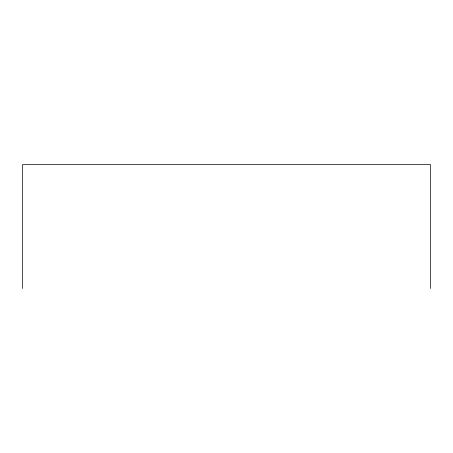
<?xml version="1.0" encoding="UTF-8"?>
<svg xmlns="http://www.w3.org/2000/svg" width="453" height="453" viewBox="0 0 453 453"><rect width="100%" height="100%" fill="white"/><g stroke="black" fill="none" stroke-linecap="round" stroke-linejoin="round"><path stroke-width="0.68" d="M430.35 288.499L430.35 164.501L22.65 164.501L22.65 288.499"/></g></svg>
